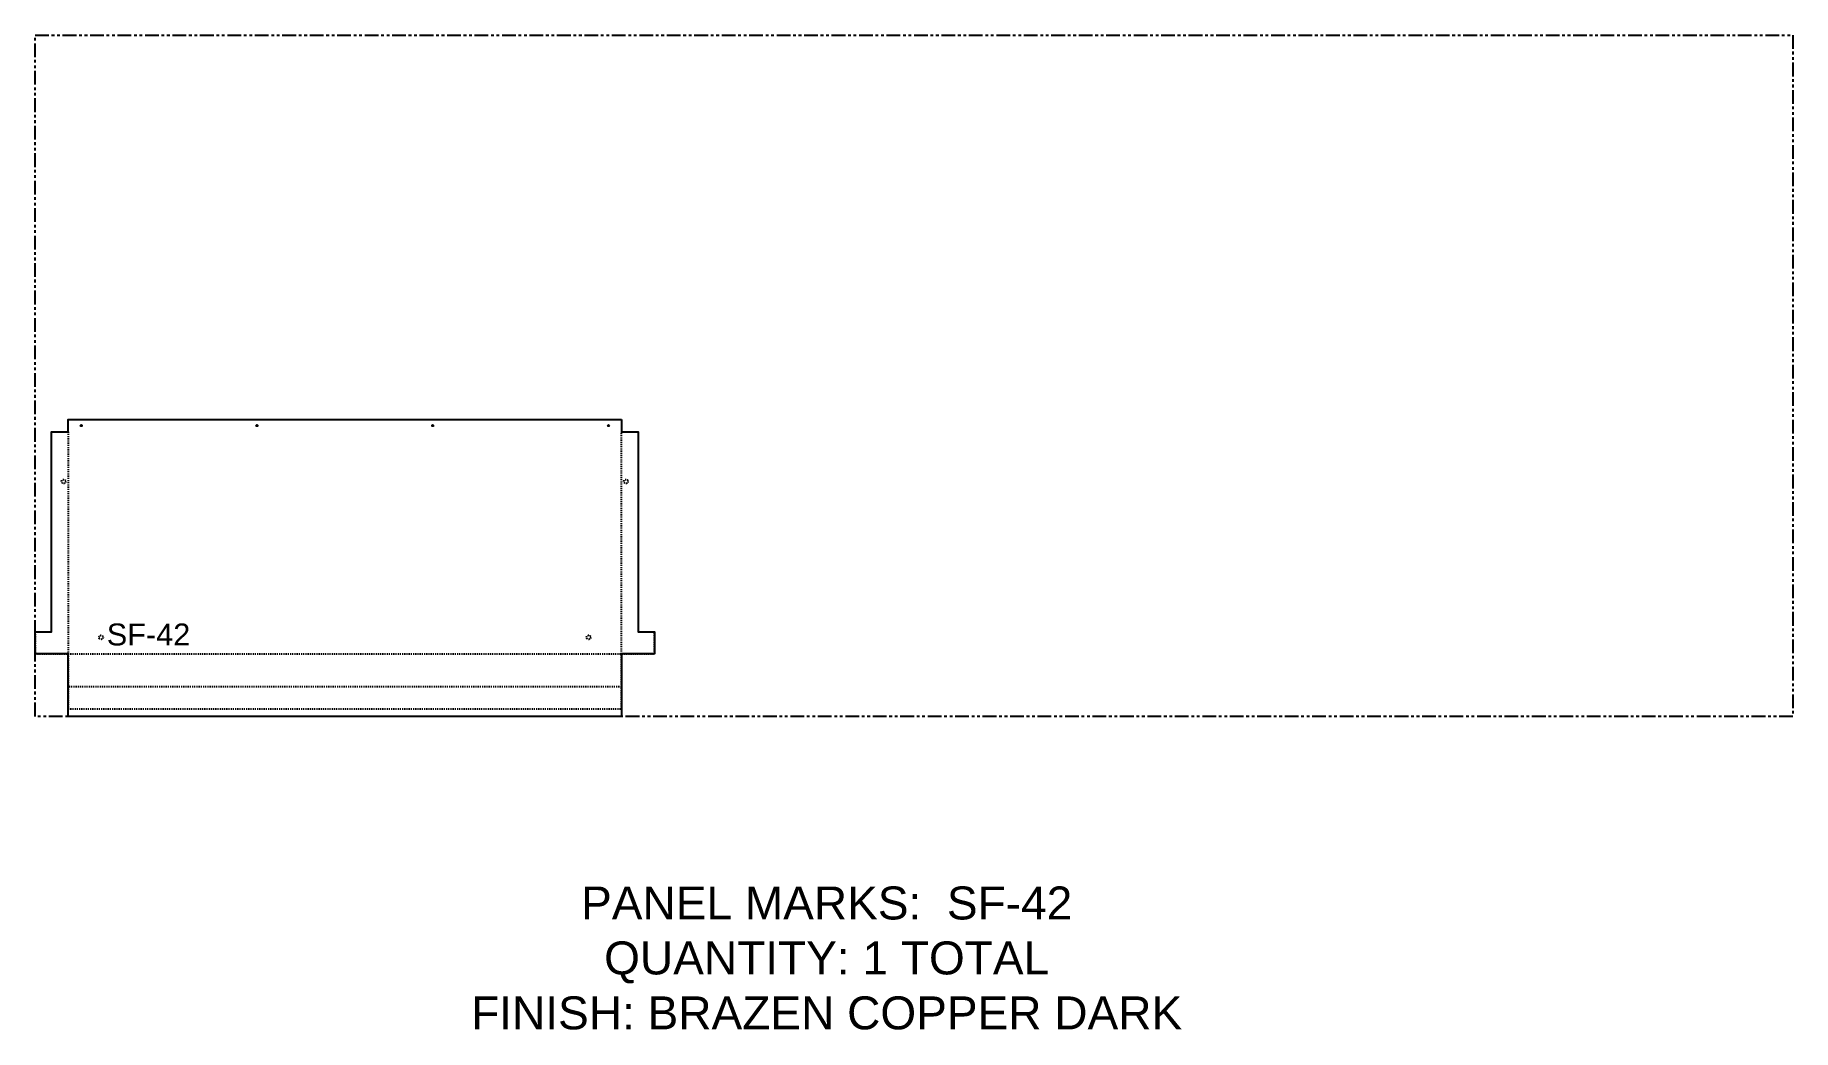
# Model space of a CAD drawing. Header units: inches. Extents: x 0 to 160, y -29 to 62.
import ezdxf

# ---------------------------------------------------------------- set-up
doc = ezdxf.new("R2010")
doc.units = ezdxf.units.IN
doc.header["$MEASUREMENT"] = 0
doc.linetypes.add('HIDDEN', pattern=[0.375, 0.25, -0.125])
doc.linetypes.add('PHANTOM', pattern=[2.5, 1.25, -0.25, 0.25, -0.25, 0.25, -0.25])
for name, color, linetype in [('CUT', 7, 'Continuous'), ('DIMS', 1, 'Continuous'), ('HOLES', 6, 'Continuous'), ('ROUT', 1, 'HIDDEN'), ('SHEET', 5, 'PHANTOM'), ('TEXT', 2, 'PHANTOM'), ('WEEPS', 3, 'HIDDEN')]:
    doc.layers.add(name, color=color, linetype=linetype)
doc.styles.get("Standard").update_dxf_attribs({"font": 'arial.ttf'})

msp = doc.modelspace()

# ---------------------------------------------------------------- linework, layer by layer
at = {"layer": 'CUT', "ltscale": 0.25}
msp.add_lwpolyline([(53.38, 27.02), (53.38, 25.91), (54.88, 25.91), (54.88, 7.69), (56.38, 7.69), (56.38, 5.69), (53.38, 5.69), (53.38, 0), (3, 0), (3, 5.69), (0, 5.69), (0, 7.69), (1.5, 7.69), (1.5, 25.91), (3, 25.91), (3, 27.02), (53.38, 27.02)], dxfattribs=at)
at = {"layer": 'HOLES', "ltscale": 0.25}
for centre in [(4.19, 26.46), (20.19, 26.46), (36.19, 26.46), (52.19, 26.46)]:
    msp.add_circle(centre, 0.0625, dxfattribs=at)
at = {"layer": 'ROUT', "ltscale": 0.25}
msp.add_line((53.38, 2.69), (3, 2.69), dxfattribs=at)
for points in [[(3, 25.91), (3, 0.69), (53.38, 0.69), (53.38, 25.91)], [(0, 7.69), (0, 5.69), (56.38, 5.69), (56.38, 7.69)]]:
    msp.add_lwpolyline(points, dxfattribs=at)
at = {"layer": 'SHEET'}
msp.add_lwpolyline([(0, 62), (160, 62), (160, 0), (0, 0)], close=True, dxfattribs=at)
at = {"layer": 'WEEPS', "ltscale": 0.25}
for centre in [(2.59, 21.38), (53.78, 21.38), (6, 7.19), (50.38, 7.19)]:
    msp.add_circle(centre, 0.188, dxfattribs=at)

# ---------------------------------------------------------------- texts
at = {"layer": 'DIMS', "ltscale": 0.25, "insert": (10.32, 8.45), "char_height": 2, "attachment_point": 2}
msp.add_mtext_dynamic_manual_height_columns('SF-42', width=3.0859, gutter_width=10, heights=[0], dxfattribs=at)
at = {"layer": 'TEXT', "insert": (72.05, -22.01), "char_height": 3, "attachment_point": 5}
msp.add_mtext_dynamic_manual_height_columns('PANEL MARKS:  SF-42\\PQUANTITY: 1 TOTAL\\PFINISH: BRAZEN COPPER DARK', width=199.7409, gutter_width=1, heights=[0], dxfattribs=at)

doc.saveas('drawing.dxf')
